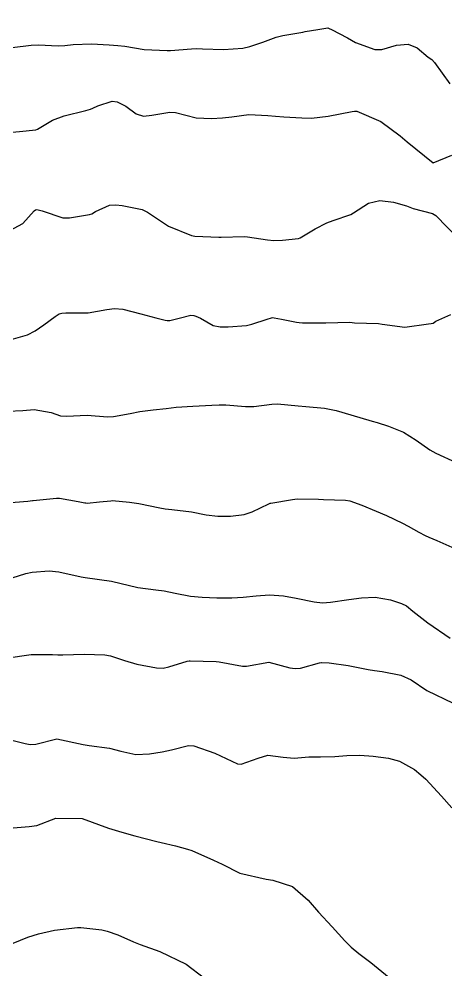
# Model space of a CAD drawing. Header units: metres. Extents: x 298520 to 308411, y 7433745 to 7450750.
# Drawn here: x 301684.6 to 301717, y 7442469.4 to 7442541.5 of the extents above; entities that cross this region are included whole.
import ezdxf

# ---------------------------------------------------------------- set-up
doc = ezdxf.new("R2010")
doc.units = ezdxf.units.M
doc.header["$LTSCALE"] = 10
doc.linetypes.add('DASHED', pattern=[0.75, 0.5, -0.25])
for name, color, linetype in [('Curvas de Nivel 1m', 11, 'Continuous'), ('Curvas de Nivel 5m', 15, 'Continuous'), ('Vias Secundárias', 230, 'DASHED')]:
    doc.layers.add(name, color=color, linetype=linetype)

msp = doc.modelspace()

# ---------------------------------------------------------------- linework, layer by layer
at = {"layer": 'Curvas de Nivel 1m', "flags": 128}
for points, elevation in [([(301684.114, 7442532.917), (301684.672, 7442532.984), (301685.908, 7442533.108), (301686.045, 7442533.158), (301687.183, 7442533.828), (301688.055, 7442534.164), (301689.709, 7442534.575), (301690.061, 7442534.684), (301690.227, 7442534.752), (301690.598, 7442534.915), (301691.699, 7442535.273), (301692.068, 7442535.233), (301692.722, 7442534.89), (301693.503, 7442534.324), (301694.056, 7442534.147), (301694.7, 7442534.22), (301696.059, 7442534.454), (301696.497, 7442534.407), (301698.055, 7442534.02), (301699.214, 7442533.972), (301700.055, 7442534.024), (301700.75, 7442534.099), (301702.058, 7442534.26), (301703.492, 7442534.193), (301704.057, 7442534.143), (301704.7, 7442534.1), (301706.056, 7442534.006), (301706.787, 7442533.991), (301708.057, 7442534.129), (301709.864, 7442534.486), (301710.061, 7442534.531), (301710.221, 7442534.519), (301712.054, 7442533.731), (301713.502, 7442532.645), (301714.036, 7442532.195), (301716.013, 7442530.61), (301717.438, 7442531.179)], 716), ([(301683.95, 7442525.473), (301684.921, 7442526.018), (301685.786, 7442526.972), (301685.89, 7442527.055), (301685.974, 7442527.071), (301686.385, 7442526.966), (301687.965, 7442526.446), (301688.465, 7442526.443), (301689.969, 7442526.682), (301690.147, 7442526.741), (301690.441, 7442526.915), (301691.495, 7442527.388), (301691.978, 7442527.434), (301692.46, 7442527.375), (301693.975, 7442527.072), (301694.38, 7442526.866), (301695.957, 7442525.795), (301697.693, 7442525.086), (301697.946, 7442525.046), (301699.781, 7442524.967), (301699.945, 7442524.966), (301701.706, 7442525.023), (301701.946, 7442525.008), (301703.474, 7442524.765), (301703.943, 7442524.727), (301704.591, 7442524.75), (301705.811, 7442524.866), (301705.946, 7442524.911), (301707.083, 7442525.592), (301707.963, 7442526.054), (301708.442, 7442526.227), (301709.764, 7442526.683), (301709.974, 7442526.809), (301711.112, 7442527.538), (301711.984, 7442527.74), (301713.011, 7442527.622), (301713.98, 7442527.337), (301714.501, 7442527.155), (301715.974, 7442526.758), (301716.206, 7442526.608), (301717.946, 7442524.826)], 717), ([(301683.855, 7442517.159), (301685.277, 7442517.558), (301685.862, 7442517.861), (301686.511, 7442518.319), (301687.37, 7442518.955), (301687.677, 7442519.151), (301687.877, 7442519.22), (301688.172, 7442519.242), (301689.876, 7442519.229), (301691.3, 7442519.485), (301691.88, 7442519.576), (301692.503, 7442519.515), (301693.876, 7442519.168), (301695.008, 7442518.859), (301695.696, 7442518.678), (301695.871, 7442518.647), (301696.072, 7442518.647), (301696.774, 7442518.841), (301697.65, 7442519.058), (301697.875, 7442519.043), (301698.041, 7442518.993), (301698.377, 7442518.822), (301699.341, 7442518.281), (301699.867, 7442518.18), (301700.485, 7442518.175), (301701.868, 7442518.287), (301702.264, 7442518.381), (301703.448, 7442518.764), (301703.771, 7442518.864), (301703.874, 7442518.872), (301703.976, 7442518.86), (301704.51, 7442518.75), (301705.668, 7442518.53), (301705.871, 7442518.497), (301706.121, 7442518.477), (301707.871, 7442518.471), (301709.71, 7442518.521), (301709.871, 7442518.513), (301710.063, 7442518.486), (301711.87, 7442518.417), (301712.156, 7442518.372), (301713.868, 7442518.158), (301715.657, 7442518.399), (301715.871, 7442518.43), (301716.014, 7442518.466), (301716.219, 7442518.607), (301717.357, 7442519.117)], 718), ([(301683.791, 7442511.798), (301684.936, 7442511.834), (301685.792, 7442511.905), (301687.069, 7442511.679), (301687.788, 7442511.44), (301688.243, 7442511.399), (301689.788, 7442511.47), (301691.327, 7442511.365), (301691.788, 7442511.373), (301693.057, 7442511.621), (301693.792, 7442511.75), (301694.808, 7442511.88), (301695.794, 7442511.995), (301696.55, 7442512.088), (301697.796, 7442512.162), (301699.233, 7442512.244), (301699.798, 7442512.278), (301700.317, 7442512.276), (301701.797, 7442512.15), (301702.437, 7442512.13), (301703.796, 7442512.313), (301704.208, 7442512.342), (301705.795, 7442512.198), (301706.375, 7442512.143), (301707.792, 7442512.003), (301708.658, 7442511.829), (301709.785, 7442511.509), (301711.402, 7442511.04), (301711.777, 7442510.923), (301712.631, 7442510.651), (301713.768, 7442510.188), (301714.724, 7442509.587), (301715.755, 7442508.857), (301716.205, 7442508.605), (301717.746, 7442507.891)], 719), ([(301683.633, 7442499), (301685.144, 7442499.473), (301685.642, 7442499.573), (301686.928, 7442499.673), (301687.643, 7442499.613), (301689.332, 7442499.23), (301689.637, 7442499.171), (301691.633, 7442498.9), (301693.628, 7442498.418), (301695.001, 7442498.234), (301695.626, 7442498.177), (301696.468, 7442497.998), (301697.622, 7442497.769), (301698.501, 7442497.696), (301699.621, 7442497.641), (301700.761, 7442497.649), (301701.622, 7442497.696), (301702.604, 7442497.79), (301703.624, 7442497.877), (301704.674, 7442497.795), (301705.622, 7442497.614), (301707.006, 7442497.33), (301707.618, 7442497.257), (301708.229, 7442497.311), (301709.621, 7442497.525), (301710.58, 7442497.633), (301711.623, 7442497.69), (301712.771, 7442497.499), (301713.619, 7442497.214), (301714.004, 7442497.021), (301714.485, 7442496.627), (301715.6, 7442495.753), (301717.312, 7442494.593)], 721), ([(301683.642, 7442493.077), (301685.567, 7442493.334), (301687.184, 7442493.337), (301687.567, 7442493.323), (301687.95, 7442493.327), (301689.567, 7442493.373), (301691.139, 7442493.332), (301691.566, 7442493.25), (301692.622, 7442492.889), (301693.56, 7442492.61), (301695.041, 7442492.341), (301695.558, 7442492.319), (301695.994, 7442492.411), (301697.374, 7442492.832), (301697.527, 7442492.866), (301697.563, 7442492.87), (301697.603, 7442492.869), (301699.563, 7442492.824), (301699.788, 7442492.798), (301701.56, 7442492.467), (301701.872, 7442492.465), (301703.563, 7442492.76), (301705.166, 7442492.343), (301705.558, 7442492.286), (301705.969, 7442492.316), (301707.393, 7442492.712), (301707.527, 7442492.747), (301707.563, 7442492.749), (301708.132, 7442492.704), (301709.561, 7442492.512), (301711.1, 7442492.209), (301711.558, 7442492.137), (301712.143, 7442492.068), (301713.554, 7442491.771), (301714.346, 7442491.423), (301715.543, 7442490.61), (301717.529, 7442489.669)], 722), ([(301683.493, 7442487), (301685.105, 7442486.592), (301685.486, 7442486.528), (301685.913, 7442486.539), (301687.493, 7442486.95), (301689.487, 7442486.529), (301689.947, 7442486.454), (301691.483, 7442486.248), (301692.355, 7442486.016), (301693.476, 7442485.764), (301694.525, 7442485.816), (301695.48, 7442485.974), (301696.196, 7442486.129), (301697.487, 7442486.451), (301697.883, 7442486.43), (301699.479, 7442485.86), (301701.184, 7442485.066), (301701.467, 7442485.028), (301702.752, 7442485.489), (301703.477, 7442485.706), (301704.641, 7442485.577), (301705.474, 7442485.491), (301706.596, 7442485.599), (301707.476, 7442485.599), (301708.557, 7442485.619), (301709.478, 7442485.694), (301710.448, 7442485.706), (301711.478, 7442485.636), (301712.638, 7442485.486), (301713.472, 7442485.262), (301714.587, 7442484.623), (301715.081, 7442484.237), (301715.456, 7442483.886), (301716.635, 7442482.598), (301717.434, 7442481.733)], 723), ([(301684.186, 7442480.214), (301685.413, 7442480.298), (301685.99, 7442480.389), (301687.423, 7442480.95), (301689.423, 7442480.92), (301691.412, 7442480.192), (301692.415, 7442479.883), (301693.404, 7442479.605), (301695.087, 7442479.165), (301695.397, 7442479.092), (301696.497, 7442478.839), (301697.391, 7442478.605), (301697.729, 7442478.487), (301699.382, 7442477.758), (301700.032, 7442477.452), (301701.373, 7442476.78), (301703.366, 7442476.326), (301703.878, 7442476.239), (301705.359, 7442475.769), (301706.538, 7442474.718), (301707.334, 7442473.81), (301708.354, 7442472.7), (301709.312, 7442471.647), (301709.788, 7442471.163), (301710.377, 7442470.674), (301711.293, 7442469.999), (301712.959, 7442468.643)], 724)]:
    msp.add_lwpolyline(points, dxfattribs=dict(at, elevation=elevation))
at = {"layer": 'Curvas de Nivel 5m', "flags": 128}
for points, elevation in [([(301684.116, 7442539.335), (301685.568, 7442539.526), (301686.119, 7442539.542), (301687.591, 7442539.483), (301688.118, 7442539.5), (301688.74, 7442539.562), (301690.12, 7442539.626), (301691.471, 7442539.555), (301692.119, 7442539.503), (301692.661, 7442539.434), (301694.116, 7442539.201), (301695.86, 7442539.108), (301696.116, 7442539.118), (301697.712, 7442539.239), (301698.117, 7442539.263), (301698.548, 7442539.254), (301700.117, 7442539.187), (301701.604, 7442539.299), (301702.119, 7442539.42), (301703.116, 7442539.758), (301704.127, 7442540.135), (301704.611, 7442540.262), (301706.131, 7442540.51), (301706.313, 7442540.547), (301707.278, 7442540.719), (301708.022, 7442540.823), (301708.134, 7442540.789), (301708.306, 7442540.707), (301709.518, 7442540.08), (301710.123, 7442539.717), (301711.601, 7442539.182), (301712.118, 7442539.199), (301713.245, 7442539.526), (301714.122, 7442539.586), (301714.799, 7442539.309), (301715.638, 7442538.617), (301715.921, 7442538.423), (301716.109, 7442538.218), (301717.274, 7442536.598)], 715), ([(301683.701, 7442504.831), (301685.306, 7442504.976), (301685.656, 7442505.018), (301685.704, 7442505.024), (301687.47, 7442505.189), (301687.706, 7442505.183), (301689.124, 7442504.929), (301689.62, 7442504.839), (301689.702, 7442504.827), (301689.796, 7442504.825), (301690.725, 7442504.91), (301691.604, 7442505.002), (301691.704, 7442505.003), (301693.017, 7442504.887), (301693.702, 7442504.796), (301695.31, 7442504.467), (301695.698, 7442504.391), (301696.218, 7442504.325), (301697.696, 7442504.154), (301698.819, 7442503.938), (301699.693, 7442503.825), (301700.646, 7442503.838), (301701.695, 7442503.962), (301702.311, 7442504.16), (301703.569, 7442504.761), (301703.66, 7442504.804), (301703.704, 7442504.819), (301705.344, 7442505.1), (301705.709, 7442505.13), (301707.315, 7442505.108), (301707.709, 7442505.091), (301709.359, 7442505.035), (301709.707, 7442504.981), (301710.599, 7442504.671), (301711.698, 7442504.206), (301712.469, 7442503.879), (301713.69, 7442503.307), (301714.127, 7442503.073), (301714.921, 7442502.621), (301715.419, 7442502.353), (301715.679, 7442502.234), (301716.287, 7442501.99), (301717.665, 7442501.387)], 720), ([(301683.499, 7442471.191), (301685.312, 7442471.92), (301686.1, 7442472.177), (301687.318, 7442472.454), (301689.056, 7442472.66), (301689.32, 7442472.66), (301690.899, 7442472.486), (301691.318, 7442472.385), (301692.114, 7442472.093), (301693.31, 7442471.579), (301693.803, 7442471.368), (301695.303, 7442470.85), (301697.289, 7442469.873), (301698.693, 7442468.816)], 725)]:
    msp.add_lwpolyline(points, dxfattribs=dict(at, elevation=elevation))
at = {"layer": 'Vias Secundárias'}
msp.add_lwpolyline([(301465.55, 7442973.319, 0), (301478.59, 7442967.28, -0.011668)], format="xyb", dxfattribs=at)

doc.saveas('drawing.dxf')
